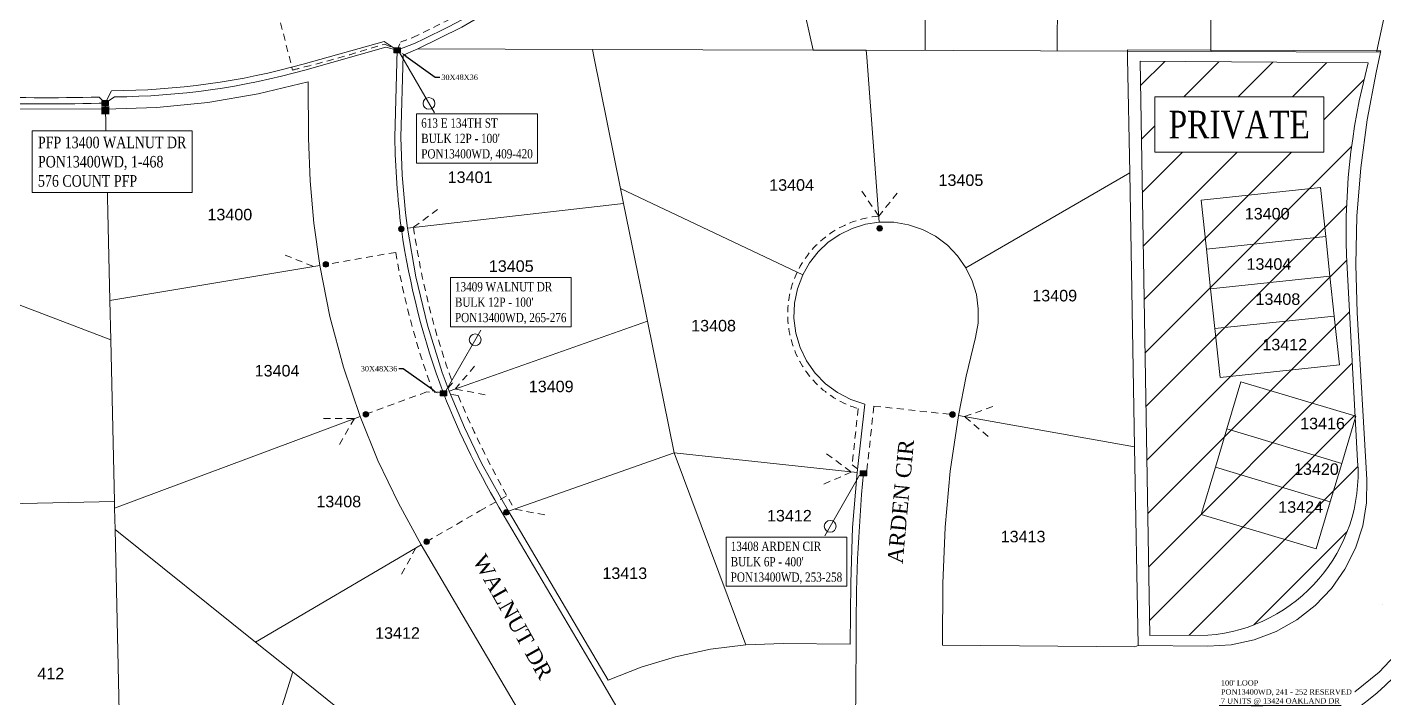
# Model space of a CAD drawing. Header units: feet. Extents: x 865220 to 2822444, y -2240498 to 975731.
# Drawn here: x 2814648 to 2815530, y 970379 to 970815 of the extents above; entities that cross this region are included whole.
import ezdxf
from ezdxf import colors
from ezdxf.entities.mleader import LeaderData, LeaderLine
from ezdxf.enums import TextEntityAlignment as Align
from ezdxf.lldxf.tags import DXFTag
from ezdxf.math import Vec2, Vec3

# ---------------------------------------------------------------- set-up
doc = ezdxf.new("R2010")
doc.units = ezdxf.units.FT
doc.header["$LTSCALE"] = 0.015
doc.header["$MEASUREMENT"] = 0
doc.set_wipeout_variables(frame=1)
doc.linetypes.add('DASHED', pattern=[5, 3, -2])
for name, color, linetype in [('144C', 112, '144C'), ('288A', 112, '288A'), ('48H', 112, '48H'), ('Dakota County Addresses', 7, 'Continuous'), ('Dakota County Parcels', 7, 'Continuous'), ('DETAIL', 7, 'Continuous'), ('DROP BURIED', 7, 'DASHED'), ('F1', 112, 'F1'), ('NOTES', 7, 'Continuous'), ('PROP_TEL', 6, 'Continuous'), ('STREET NAME', 7, 'Continuous'), ('TAIL', 1, 'MST'), ('TELEPHONE STRUCT-PROP', 6, 'Continuous'), ('TERMINALS', 7, 'Continuous')]:
    doc.layers.add(name, color=color, linetype=linetype)
doc.layers.add('RUNNING LINE (UNDERGROUND)', color=10, linetype='Continuous', lineweight=40)
doc.styles.add('Dimensions 100', font='arial.ttf')
doc.styles.add('Line', font='txt.shx', dxfattribs={"height": 3})
doc.styles.add('SIMPLEX', font='times.ttf', dxfattribs={"width": 0.8})
doc.styles.get("Standard").update_dxf_attribs({"font": 'times.ttf'})
doc.styles.add('Utilities', font='arial.ttf', dxfattribs={"height": 2.5})
tags = doc.linetypes.add('144C', pattern='A,80,-5,["144C",Line,S=1.5,R=0,X=0,Y=-1.5],-24', length=109).pattern_tags.tags
tags[6] = DXFTag(74, 10)
tags = doc.linetypes.add('288A', pattern='A,80,-5,["288A",Line,S=1.5,R=0,X=0,Y=-1.5],-24', length=109).pattern_tags.tags
tags[6] = DXFTag(74, 10)
tags = doc.linetypes.add('48H', pattern='A,80,-5,["48H",Line,S=1.5,R=0,X=0,Y=-1.5],-20', length=105).pattern_tags.tags
tags[6] = DXFTag(74, 10)
tags = doc.linetypes.add('F1', pattern='A,15,-5,["F1",Line,S=1.5,R=0,X=0,Y=-1.5],-12', length=32).pattern_tags.tags
tags[6] = DXFTag(74, 10)
tags = doc.linetypes.add('MST', pattern='A,5,-5,5,-5,["TAIL",Line,S=1.5,R=0,X=0,Y=-1.5],-20', length=40).pattern_tags.tags
tags[10] = DXFTag(74, 10)

# ---------------------------------------------------------------- blocks, each defined once
blk = doc.blocks.new('ACMAP_ANN_TEMPLATE_Dakota County Addresses')
at = {"layer": 'Dakota County Addresses', "style": 'Dimensions 100'}
blk.add_attdef('DakotaCountyAddress', text='', height=50, dxfattribs=at).set_placement((0, 0), align=Align.CENTER)
blk = doc.blocks.new('Proposed FlowerPot')
at = {"lineweight": 5, "ltscale": 100, "true_color": 0xffffff}
h = blk.add_hatch(color=7, dxfattribs=at)
h.dxf.hatch_style = 1
h.paths.add_polyline_path([(-0.06, 0, 0.414214), (0, -0.06, 0.414214), (0.06, 0, 0.414214), (0, 0.06, 0.414214)])
at = {"lineweight": 5, "ltscale": 100}
blk.add_circle((0, 0), 0.0604, dxfattribs=at)
at = {"layer": 'RUNNING LINE (UNDERGROUND)', "color": 6, "lineweight": 5, "const_width": 0.00907, "flags": 128}
blk.add_lwpolyline([(-0.06, 0, -0.414214), (0, 0.06, -0.414214), (0.06, 0, -0.414214), (0, -0.06, -0.414214), (-0.06, 0)], format="xyb", dxfattribs=at)
at = {"color": 18, "linetype": 'ByBlock', "lineweight": 5, "ltscale": 100, "true_color": 0x000000, "style": 'Dimensions 100'}
blk.add_text('F', height=0.0744, dxfattribs=at).set_placement((-0.029, -0.037))
blk = doc.blocks.new('NEW HH')
at = {"ltscale": 40, "true_color": 0xffffff}
h = blk.add_hatch(color=7, dxfattribs=at)
h.dxf.hatch_style = 1
h.paths.add_polyline_path([(-0.061, -0.031, 0.414214), (-0.046, -0.046), (0.046, -0.046, 0.414214), (0.061, -0.031), (0.061, 0.031, 0.414214), (0.046, 0.046), (-0.046, 0.046, 0.414214), (-0.061, 0.031)])
at = {"layer": 'RUNNING LINE (UNDERGROUND)', "color": 6, "lineweight": 0, "const_width": 0.005, "flags": 128}
blk.add_lwpolyline([(-0.061, 0.031), (-0.061, -0.031, 0.414214), (-0.046, -0.046), (0.046, -0.046, 0.414214), (0.061, -0.031), (0.061, 0.031, 0.414214), (0.046, 0.046), (-0.046, 0.046, 0.414214)], format="xyb", close=True, dxfattribs=at)
at = {"layer": 'TELEPHONE STRUCT-PROP', "color": 18, "true_color": 0x000000, "style": 'Utilities'}
blk.add_text('HH', height=0.05, dxfattribs=at).set_placement((0, 0), align=Align.MIDDLE_CENTER)
blk = doc.blocks.new('PFP')
at = {"color": 6}
blk.add_wipeout([(-0.121, 0.121), (0.121, 0.121), (0.121, -0.121), (-0.121, -0.121)], dxfattribs=at)
at = {"ltscale": 40, "true_color": 0xffffff}
h = blk.add_hatch(color=7, dxfattribs=at)
h.dxf.hatch_style = 1
h.paths.add_polyline_path([(-0.121, -0.121), (0.121, -0.121), (0.121, 0.121), (-0.121, 0.121)])
at = {"layer": 'RUNNING LINE (UNDERGROUND)', "color": 6, "lineweight": 0, "const_width": 0.0181, "flags": 128}
blk.add_lwpolyline([(-0.121, 0.121), (0.121, 0.121), (0.121, -0.121), (-0.121, -0.121)], close=True, dxfattribs=at)
at = {"layer": 'RUNNING LINE (UNDERGROUND)', "color": 18, "lineweight": 0, "true_color": 0x000000, "const_width": 0.0181, "flags": 128}
for points in [[(-0.084, -0.084), (0.084, 0.084)], [(-0.084, 0.084), (0.084, -0.084)]]:
    blk.add_lwpolyline(points, dxfattribs=at)
blk = doc.blocks.new('TERMINAL')
at = {"lineweight": 5, "ltscale": 0.5, "flags": 128}
blk.add_lwpolyline([(-0.07, -0.65), (-0.07, 44.75)], dxfattribs=at)
at = {"lineweight": 5, "ltscale": 0.5}
blk.add_circle((-0.07, 37.61), 3.83, dxfattribs=at)

msp = doc.modelspace()

# ---------------------------------------------------------------- linework, layer by layer
at = {"layer": '144C', "lineweight": 5, "ltscale": 50, "flags": 128}
msp.add_lwpolyline([(2814698.77, 970761.25), (2814698.64, 970766.01), (2814702.74, 970774.04, 0.067662), (2814827.32, 970791.33), (2814879.87, 970806.13), (2814888.34, 970800.32), (2814900.08, 970804.96, 0.042804), (2814982.28, 970852.27), (2815009.73, 970870.24, -0.079074), (2815131.78, 970919.27, -0.054151), (2815231.88, 970929.63), (2815317.88, 970929.35), (2815417.95, 970928.69, -0.050814), (2815548.81, 970909.05), (2815603.46, 970897.19), (2815618.73, 970967.55), (2815622.64, 970966.7), (2815754.55, 970938.06), (2815841.52, 970919.19), (2815927.5, 970900.52), (2816013.49, 970881.86), (2816116.13, 970859.58), (2816171.31, 970848.85), (2816171.91, 970852.76), (2816199.24, 970978.68, -0.078926), (2816252.8, 971113.58, -0.02943), (2816310.39, 971192.8, 0.019513), (2816359.56, 971258.79, 0.079325), (2816388.91, 971330.81, 0.078159), (2816394.41, 971407.19), (2816388.98, 971441.81), (2816378.59, 971486.88, -0.04762), (2816359.72, 971591.44, -0.102851), (2816378.81, 971701.48)], format="xyb", dxfattribs=at)
at = {"layer": 'Dakota County Parcels', "lineweight": 5}
for p, q in [((2815231.45, 970800.19), (2815231.87, 970925.63)), ((2815317.44, 970799.9), (2815317.86, 970925.35)), ((2815132.65, 970915.36), (2815158.79, 970800.44)), ((2814892.26, 970797.15), (2814901.73, 970801.31)), ((2814901.73, 970801.31), (2815015.24, 970800.92)), ((2815015.24, 970800.92), (2815016.16, 970796.35)), ((2815015.24, 970800.92), (2815158.79, 970800.44)), ((2815158.79, 970800.44), (2815193.25, 970800.32)), ((2815193.25, 970800.32), (2815193.59, 970795.77)), ((2815193.25, 970800.32), (2815363.07, 970799.74)), ((2815363.07, 970799.74), (2815363.06, 970800.69)), ((2814890.84, 970743.79), (2814892.26, 970797.15)), ((2815016.16, 970796.35), (2815033.58, 970710.53)), ((2815193.59, 970795.77), (2815201.68, 970688.58)), ((2815363.07, 970799.74), (2815527.53, 970799.18)), ((2815363.15, 970795.21), (2815363.07, 970799.74)), ((2815364.47, 970720.74), (2815363.15, 970795.21)), ((2815524.64, 970785.96), (2815527.53, 970799.18)), ((2815527.53, 970799.18), (2815527.69, 970799.87)), ((2814830.85, 970743.29), (2814830.55, 970779.78)), ((2814619.8, 970762.2), (2814698.75, 970762.01)), ((2814701.61, 970637.69), (2814698.75, 970762.01)), ((2815258.07, 970658.9), (2815364.47, 970720.74)), ((2815367.63, 970542.68), (2815364.47, 970720.74)), ((2815033.58, 970710.53), (2815035.57, 970700.7)), ((2815033.58, 970710.53), (2815151.98, 970654.44)), ((2815411, 970702.93), (2815488.56, 970711.13)), ((2815411, 970702.93), (2815414.36, 970671.11)), ((2815488.56, 970711.13), (2815491.92, 970679.31)), ((2814893.82, 970694.69), (2814895.05, 970684.76)), ((2815035.57, 970700.7), (2814895.05, 970684.76)), ((2815035.57, 970700.7), (2815048.45, 970637.22)), ((2814502.8, 970688.32), (2814702.2, 970612.07)), ((2815414.36, 970671.11), (2815491.92, 970679.31)), ((2815491.92, 970679.31), (2815494.65, 970653.45)), ((2815414.36, 970671.11), (2815417.09, 970645.26)), ((2814701.61, 970637.69), (2814838.06, 970660.45)), ((2815417.09, 970645.26), (2815494.65, 970653.45)), ((2815494.65, 970653.45), (2815497.38, 970627.6)), ((2815417.09, 970645.26), (2815419.82, 970619.41)), ((2814702.2, 970612.07), (2814701.61, 970637.69)), ((2815048.45, 970637.22), (2815051.06, 970624.36)), ((2815051.06, 970624.36), (2814922.2, 970578.81)), ((2815051.06, 970624.36), (2815068.43, 970538.76)), ((2815419.82, 970619.41), (2815497.38, 970627.6)), ((2815497.38, 970627.6), (2815500.74, 970595.78)), ((2815518.68, 970521.45), (2815512.35, 970629.67)), ((2815419.82, 970619.41), (2815423.18, 970587.59)), ((2814704.62, 970507.1), (2814702.2, 970612.07)), ((2814917.7, 970591), (2814922.2, 970578.81)), ((2815423.18, 970587.59), (2815500.74, 970595.78)), ((2815427.62, 970554.2), (2815436.8, 970584.85)), ((2815436.8, 970584.85), (2815511.52, 970562.47)), ((2814704.72, 970502.74), (2814864.3, 970562.31)), ((2815192.36, 970570.38), (2815187.35, 970525.79)), ((2815253.22, 970562.9), (2815367.63, 970542.68)), ((2815502.33, 970531.82), (2815511.52, 970562.47)), ((2815420.16, 970529.3), (2815427.62, 970554.2)), ((2815427.62, 970554.2), (2815502.33, 970531.82)), ((2814960.81, 970500.71), (2815068.43, 970538.76)), ((2815068.43, 970538.76), (2815187.35, 970525.79)), ((2815068.43, 970538.76), (2815115.07, 970413.81)), ((2815369.93, 970413.48), (2815367.63, 970542.68)), ((2815410.98, 970498.65), (2815420.16, 970529.3)), ((2815420.16, 970529.3), (2815494.88, 970506.92)), ((2815494.88, 970506.92), (2815502.33, 970531.82)), ((2814955.73, 970509.34), (2814960.81, 970500.71)), ((2814634.64, 970505.5), (2814704.62, 970507.1)), ((2814704.72, 970502.74), (2814704.62, 970507.1)), ((2814705.04, 970488.88), (2814704.72, 970502.74)), ((2814960.81, 970500.71), (2815025.42, 970390.89)), ((2815485.69, 970476.27), (2815494.88, 970506.92)), ((2815410.98, 970498.65), (2815485.69, 970476.27)), ((2814705.04, 970488.88), (2814796.4, 970415.6)), ((2814708.84, 970323.71), (2814705.04, 970488.88)), ((2814796.4, 970415.6), (2814904.02, 970478.91)), ((2814904.02, 970478.91), (2814973.71, 970360.47)), ((2815182.76, 970414.25), (2815183.13, 970454.25)), ((2815242.75, 970413.7), (2815243.12, 970453.69)), ((2814796.4, 970415.6), (2814820.5, 970396.27)), ((2815139.15, 970414.66), (2815115.07, 970413.81)), ((2815139.15, 970414.66), (2815182.76, 970414.25)), ((2815242.75, 970413.7), (2815367.73, 970412.54)), ((2815367.73, 970412.54), (2815369.93, 970413.48)), ((2815369.93, 970413.48), (2815415.27, 970412.99)), ((2814787.12, 970290.59), (2814820.5, 970396.27)), ((2814820.5, 970396.27), (2814924.48, 970312.87))]:
    msp.add_line(p, q, dxfattribs=at)
for points in [[(2815417.26, 970799.56), (2815417.26, 970800.42), (2815417.84, 970924.69)], [(2815524.89, 970799.19), (2815525.04, 970799.89), (2815547.89, 970905.16)], [(2814901.73, 970801.31), (2814930.33, 970815.41), (2814957.96, 970831.32), (2814984.52, 970848.96)], [(2815363.06, 970800.69), (2815417.26, 970800.42), (2815525.04, 970799.89), (2815527.69, 970799.87)], [(2815524.64, 970785.96), (2815518.77, 970755.07), (2815514.6, 970723.9), (2815512.13, 970692.55), (2815511.38, 970661.11), (2815512.35, 970629.67)], [(2814698.75, 970762.01), (2814732.08, 970763.1), (2814765.25, 970766.44), (2814798.13, 970772.01), (2814830.55, 970779.78)], [(2814830.85, 970743.29), (2814831.82, 970715.57), (2814834.23, 970687.93), (2814838.06, 970660.45)], [(2814890.84, 970743.79), (2814891.69, 970719.2), (2814893.82, 970694.69)], [(2815201.68, 970688.58), (2815192.77, 970687.23), (2815184.16, 970684.55), (2815176.05, 970680.62), (2815168.61, 970675.51), (2815162.03, 970669.35), (2815156.44, 970662.27), (2815151.98, 970654.44)], [(2815258.07, 970658.9), (2815252.61, 970666.78), (2815245.96, 970673.68), (2815238.3, 970679.44), (2815229.81, 970683.91), (2815220.73, 970686.96), (2815211.27, 970688.54), (2815201.68, 970688.58)], [(2814895.05, 970684.76), (2814900.45, 970653.02), (2814908.01, 970621.71), (2814917.7, 970591)], [(2814838.06, 970660.45), (2814844.72, 970627.2), (2814853.48, 970594.45), (2814864.3, 970562.31)], [(2815264.28, 970613.7), (2815265.91, 970622.91), (2815266.09, 970632.26), (2815264.82, 970641.52), (2815262.12, 970650.47), (2815258.07, 970658.9)], [(2815151.98, 970654.44), (2815148.56, 970645.36), (2815146.63, 970635.86), (2815146.27, 970626.17), (2815147.47, 970616.54), (2815150.21, 970607.24), (2815154.41, 970598.5), (2815159.96, 970590.55), (2815166.72, 970583.59), (2815174.51, 970577.82), (2815183.13, 970573.38), (2815192.36, 970570.38)], [(2815264.28, 970613.7), (2815258.27, 970588.41), (2815253.22, 970562.9)], [(2814922.2, 970578.81), (2814932.1, 970555.05), (2814943.29, 970531.87), (2814955.73, 970509.34)], [(2814864.3, 970562.31), (2814875.91, 970533.76), (2814889.17, 970505.93), (2814904.02, 970478.91)], [(2815253.22, 970562.9), (2815247.86, 970526.7), (2815244.49, 970490.26), (2815243.12, 970453.69)], [(2815187.35, 970525.79), (2815184.37, 970490.07), (2815183.13, 970454.25)], [(2815414.63, 970353), (2815435.08, 970354.07), (2815455.24, 970357.71), (2815474.78, 970363.86), (2815493.39, 970372.41), (2815510.78, 970383.24), (2815526.66, 970396.16), (2815540.8, 970410.99), (2815552.95, 970427.47), (2815562.94, 970445.36), (2815570.6, 970464.35), (2815575.81, 970484.16), (2815578.48, 970504.47), (2815578.57, 970524.95)], [(2815415.27, 970412.99), (2815430.51, 970413.97), (2815445.43, 970417.19), (2815459.7, 970422.6), (2815473.01, 970430.06), (2815485.07, 970439.43), (2815495.61, 970450.47), (2815504.38, 970462.96), (2815511.2, 970476.62), (2815515.92, 970491.13), (2815518.44, 970506.19), (2815518.68, 970521.45)], [(2815115.07, 970413.81), (2815092, 970410.98), (2815069.26, 970406.19), (2815047.01, 970399.47), (2815025.42, 970390.89)]]:
    msp.add_lwpolyline(points, dxfattribs=at)
at = {"layer": 'DROP BURIED', "lineweight": 5, "ltscale": 100}
for points in [[(2814888.34, 970800.32), (2814890.48, 970805.64, 0.00439), (2814898.59, 970808.68, 0.042725), (2814980.04, 970855.59), (2815007.61, 970873.63, -0.074611), (2815123.52, 970921.42), (2815132.11, 970919.34)], [(2814805.21, 970847.33), (2814820.4, 970787.46, 0.003781), (2814828.16, 970789.49, 0.015398), (2814880.13, 970804.37), (2814888.5, 970800.56, 0.020361)], [(2815213.43, 970707.44), (2815201.36, 970692.57, 0.26399), (2815148.38, 970656.17, 0.460004), (2815188.01, 970567.4), (2815184.02, 970530.86), (2815187.75, 970528.11)], [(2814984.31, 970498.41), (2814964.65, 970502.07, -0.032303), (2814928.06, 970575.86), (2814923.32, 970576.57)]]:
    msp.add_lwpolyline(points, format="xyb", dxfattribs=at)
for points in [[(2815201.36, 970692.59), (2815190.09, 970709.11)], [(2814899.01, 970685.3), (2814915.09, 970697.19)], [(2814815.59, 970667.26), (2814834.13, 970659.75)], [(2814945.64, 970576.48), (2814925.98, 970580.14), (2814938.97, 970595.34)], [(2814916.93, 970577.97), (2814907.48, 970578.26), (2814868.05, 970563.71)], [(2815191.47, 970525.37), (2815193.68, 970527.17), (2815198.25, 970569.12), (2815249.27, 970563.56)], [(2815272.46, 970549.34), (2815257.15, 970562.2), (2815275.95, 970569.03)], [(2814840.55, 970560.89), (2814860.55, 970560.91), (2814850.57, 970543.58)], [(2815167.41, 970538.05), (2815183.51, 970526.18), (2815165.18, 970518.17)], [(2814907.49, 970480.91), (2814942.15, 970500.95), (2814959.71, 970510.75)], [(2814900.58, 970476.89), (2814891, 970459.32)]]:
    msp.add_lwpolyline(points, dxfattribs=at)
at = {"layer": 'F1', "lineweight": 5, "ltscale": 50, "flags": 128}
msp.add_lwpolyline([(2814698.77, 970761.25), (2814698.76, 970766.03), (2814694.75, 970769.91, -0.031368), (2814525.46, 970776.21), (2814521.57, 970776.84), (2814516.98, 970773.54), (2814465.95, 970781.93, -0.049577), (2814312.77, 970830.01, -0.04612), (2814186.11, 970899.26), (2814136.15, 970932.49), (2814023.73, 971007.21), (2813962.74, 971047.76, 0.038658), (2813862.9, 971104.2), (2813807.6, 971127.87, 0.036941), (2813682.43, 971164.46, 0.027024), (2813596.44, 971177.24, 0.021882), (2813524.45, 971180.65), (2813461.93, 971180.78), (2813355.85, 971181), (2813178.2, 971181.36), (2813099.25, 971182.33), (2813029.99, 971185.66), (2812944.76, 971193.07, -0.017763), (2812798.06, 971214.55), (2812739.22, 971226.27), (2812649.31, 971242.58, 0.004312), (2812560.37, 971254.31, 0.021025), (2812387.09, 971264.3), (2812319.66, 971264.6)], format="xyb", dxfattribs=at)
at = {"layer": 'NOTES', "color": 1, "lineweight": 5, "ltscale": 50, "flags": 128}
msp.add_lwpolyline([(2815377.51, 970420.04), (2815371.23, 970793.27), (2815519.51, 970792.12, 0.0793), (2815505.77, 970658.83), (2815512.64, 970533.54, -0.413588), (2815415.32, 970420.1)], format="xyb", close=True, dxfattribs=at)
at = {"layer": 'TAIL', "lineweight": 5, "ltscale": 50, "flags": 128}
msp.add_lwpolyline([(2815051.82, 970341.85), (2815053.86, 970345.83, -0.062877), (2815133.07, 970362.01), (2815186.28, 970362.23), (2815186.76, 970414.25, -0.025961), (2815191.47, 970525.37)], format="xyb", dxfattribs=at)

# ---------------------------------------------------------------- block references
at = {"lineweight": 5}
for name, p, xscale, yscale, zscale in [('NEW HH', (2814888.34, 970800.32), 40, 40, 40), ('NEW HH', (2814698.64, 970766.01), 40, 40, 40), ('Proposed FlowerPot', (2814891.09, 970684.22), 30, 30, 30), ('Proposed FlowerPot', (2815202.01, 970684.59), 30, 30, 30), ('Proposed FlowerPot', (2814841.99, 970661.15), 30, 30, 30), ('Proposed FlowerPot', (2814868.05, 970563.71), 30, 30, 30), ('Proposed FlowerPot', (2815249.27, 970563.56), 30, 30, 30), ('NEW HH', (2815191.47, 970525.37), 40, 40, 40), ('Proposed FlowerPot', (2814959.27, 970499.97), 30, 30, 30), ('Proposed FlowerPot', (2814907.49, 970480.91), 30, 30, 30)]:
    msp.add_blockref(name, p, dxfattribs=dict(at, xscale=xscale, yscale=yscale, zscale=zscale))
at = {"layer": 'Dakota County Addresses', "lineweight": 5, "xscale": 0.15, "yscale": 0.15, "zscale": 0.15}
for p, values in [((2814935.75, 970714.06), {'DakotaCountyAddress': '13401'}), ((2815144.73, 970709.01), {'DakotaCountyAddress': '13404'}), ((2815254.79, 970712.16), {'DakotaCountyAddress': '13405'}), ((2814779.61, 970689.79), {'DakotaCountyAddress': '13400'}), ((2815453.83, 970690.35), {'DakotaCountyAddress': '13400'}), ((2814962.53, 970656.31), {'DakotaCountyAddress': '13405'}), ((2815454.95, 970657.64), {'DakotaCountyAddress': '13404'}), ((2815315.74, 970637.11), {'DakotaCountyAddress': '13409'}), ((2815460.79, 970634.84), {'DakotaCountyAddress': '13408'}), ((2815094.01, 970617.58), {'DakotaCountyAddress': '13408'}), ((2815465.26, 970605.26), {'DakotaCountyAddress': '13412'}), ((2814810.31, 970588.3), {'DakotaCountyAddress': '13404'}), ((2814988.48, 970578.08), {'DakotaCountyAddress': '13409'}), ((2815489.81, 970554), {'DakotaCountyAddress': '13416'}), ((2815485.83, 970524.35), {'DakotaCountyAddress': '13420'}), ((2814850.4, 970503.27), {'DakotaCountyAddress': '13408'}), ((2815143.31, 970494.06), {'DakotaCountyAddress': '13412'}), ((2815475.6, 970499.72), {'DakotaCountyAddress': '13424'}), ((2815295.19, 970480.51), {'DakotaCountyAddress': '13413'}), ((2815036.31, 970456.66), {'DakotaCountyAddress': '13413'}), ((2814888.6, 970417.79), {'DakotaCountyAddress': '13412'}), ((2814663.27, 970391.45), {'DakotaCountyAddress': '412'})]:
    msp.add_blockref('ACMAP_ANN_TEMPLATE_Dakota County Addresses', p, dxfattribs=at).add_auto_attribs(values)
at = {"layer": 'TERMINALS', "lineweight": 5, "ltscale": 0.5, "rotation": 150}
msp.add_blockref('TERMINAL', (2815188.55, 970523.55), dxfattribs=at)

# ---------------------------------------------------------------- texts
at = {"layer": 'STREET NAME', "lineweight": 5, "ltscale": 40, "char_height": 10, "attachment_point": 1}
for s, insert, rotation in [('ARDEN CIR', (2815206.94, 970467.16), 84.72002), ('WALNUT DR', (2814945.82, 970473.85), 299.35188)]:
    msp.add_mtext(s, dxfattribs=dict(at, insert=insert, rotation=rotation))

# ---------------------------------------------------------------- next in the draw order: texts
at = {"layer": 'PROP_TEL', "lineweight": 5, "ltscale": 0.5, "insert": (2814654.91, 970744.17), "char_height": 7.5, "attachment_point": 1, "style": 'SIMPLEX', "bg_fill": 19, "box_fill_scale": 1.5, "bg_fill_color": 256, "bg_fill_transparency": 0}
msp.add_mtext('PFP 13400 WALNUT DR\\PPON13400WD, 1-468\\P576 COUNT PFP', dxfattribs=at)

# ---------------------------------------------------------------- next in the draw order: leaders
at = {"layer": 'DETAIL', "lineweight": 5, "ltscale": 5}
ml = msp.add_multileader_mtext('Standard', dxfattribs=at)
ml.set_content("100' LOOP\\PPON13400WD, 241 - 252 RESERVED\\P7 UNITS @ 13424 OAKLAND DR", color=256)
ml.set_leader_properties()
ml.build(insert=Vec2(0, 0))
ml.multileader.update_dxf_attribs({"text_left_attachment_type": 5, "text_right_attachment_type": 5, "dogleg_length": 3})
ctx = ml.context
ctx.base_point, ctx.char_height, ctx.landing_gap_size, ctx.plane_origin = Vec3(2815422.29, 970374.51), 3.5, 1.5, Vec3(2815372.59, 970391.32)
ctx.left_attachment, ctx.right_attachment = 5, 5
notes = []
notes.append((ctx, [(0, (1, 1, 0), (2815419.29, 970374.51), (1, 0), 3, [(0, [(2815396.86, 970358.37)], 0, [])])]))
ctx.mtext.insert, ctx.mtext.flow_direction = Vec3(2815423.79, 970390.88), 5
ctx.mtext.has_bg_fill, ctx.mtext.bg_color, ctx.mtext.bg_scale_factor, ctx.mtext.bg_transparency, ctx.mtext.use_window_bg_color = 1, -1027028792, 1.5, 0, 1
for ctx, leaders in notes:
    for number, flags, end, landing, length, lines in leaders:
        leader = LeaderData()
        leader.index, (leader.has_last_leader_line, leader.has_dogleg_vector, leader.attachment_direction) = number, flags
        leader.last_leader_point, leader.dogleg_vector, leader.dogleg_length = Vec3(end), Vec3(landing), length
        for number, points, colour, breaks in lines:
            line = LeaderLine()
            line.index, line.vertices, line.color, line.breaks = number, Vec3.list(points), colors.encode_raw_color(colour), breaks
            leader.lines.append(line)
        ctx.leaders.append(leader)

# ---------------------------------------------------------------- next in the draw order: hatches: boundary and pattern name
at = {"layer": 'NOTES', "ltscale": 50}
h = msp.add_hatch(dxfattribs=at)
h.set_pattern_fill('ANSI31', color=1, scale=200)
edge = h.paths.add_edge_path()
edge.add_line((2815389.49, 969706.3), (2815392.98, 969495.94))
edge.add_line((2815392.98, 969495.94), (2815798.12, 969449.55))
edge.add_line((2815798.12, 969449.55), (2815801.15, 969557.01))
edge.add_line((2815801.15, 969557.01), (2815891.77, 969613.77))
edge.add_line((2815891.77, 969613.77), (2816030.96, 969615.07))
edge.add_line((2816030.96, 969615.07), (2816028.38, 969703.28))
edge.add_line((2816028.38, 969703.28), (2815689.23, 969789.63))
edge.add_line((2815689.23, 969789.63), (2815581.7, 969902.72))
edge.add_line((2815581.7, 969902.72), (2815513.19, 969911.38))
edge.add_line((2815513.19, 969911.38), (2815500.26, 969814.04))
edge.add_arc((2815364.07, 969843.24), 139.28, 280.51644, 347.89939, ccw=False)
edge = h.paths.add_edge_path()
edge.add_line((2815514.69, 969924.02), (2815588.5, 969912.51))
edge.add_line((2815588.5, 969912.51), (2815694.3, 969802.51))
edge.add_line((2815694.3, 969802.51), (2816029.79, 969715.02))
edge.add_line((2816029.79, 969715.02), (2816028.1, 969975.63))
edge.add_line((2816028.1, 969975.63), (2815607.53, 970012.36))
edge.add_arc((2815601.83, 969925.39), 87.15, 86.25562, 180.90422)
edge = h.paths.add_edge_path()
edge.add_line((2815468.97, 970349.62), (2815551.66, 970074.6))
edge.add_arc((2815610.42, 969810.73), 270.33, 90.40381, 102.55409, ccw=False)
edge.add_line((2815608.52, 970081.05), (2815784.89, 970067.5))
edge.add_arc((2815791.86, 970160.61), 93.38, 265.7164, 364.51945)
edge.add_arc((2815559.78, 970154.73), 325.44, 2.33073, 14.50665)
edge.add_line((2815874.84, 970236.25), (2815855.6, 970289.04))
edge.add_arc((2815739.75, 970242.15), 124.98, 22.03481, 53.02395)
edge.add_line((2815814.92, 970341.99), (2815778.43, 970362.63))
edge.add_arc((2815863.41, 970545.82), 201.94, 219.68635, 245.11247, ccw=False)
edge.add_line((2815708.01, 970416.86), (2815645.99, 970497.1))
edge.add_arc((2815583.2, 970452.62), 76.94, 35.31806, 86.06106)
edge.add_arc((2815406.2, 970520.98), 182.49, -69.87943, 2.64103, ccw=False)
edge = h.paths.add_edge_path()
edge.add_line((2815377.51, 970420.04), (2815371.23, 970793.27))
edge.add_line((2815371.23, 970793.27), (2815519.51, 970792.12))
edge.add_arc((2815930.22, 970682.43), 425.11, 165.04683, 183.18304)
edge.add_line((2815505.77, 970658.83), (2815512.64, 970533.54))
edge.add_arc((2815407.14, 970525.58), 105.8, -85.56394, 4.31375, ccw=False)
edge.add_line((2815415.32, 970420.1), (2815377.51, 970420.04))
edge = h.paths.add_edge_path()
edge.add_arc((2816382.95, 970635.93), 804.4, 168.88746, 182.12945)
edge.add_arc((2815574.84, 970438.5), 167.6, 38.81869, 88.5416, ccw=False)
edge.add_line((2815705.42, 970543.56), (2815749, 970482.34))
edge.add_line((2815749, 970482.34), (2816006.06, 970789.71))
edge.add_line((2816006.06, 970789.71), (2815593.64, 970790.97))
edge = h.paths.add_edge_path()
edge.add_line((2815764.68, 970466.05), (2816019.18, 970777.23))
edge.add_line((2816019.18, 970777.23), (2816024.9, 970155.49))
edge.add_line((2816024.9, 970155.49), (2815956.02, 970159.31))
edge.add_arc((2815614.48, 970167.59), 341.64, 358.61086, 380.87338)
edge.add_arc((2815737.94, 970234.54), 203.28, 15.63261, 55.84473)
edge.add_arc((2816022.04, 970729.42), 368.23, 225.6616, 242.51102, ccw=False)

# ---------------------------------------------------------------- next in the draw order: linework, layer by layer
at = {"layer": '48H', "lineweight": 5, "ltscale": 50, "flags": 128}
msp.add_lwpolyline([(2814698.77, 970761.25), (2814698.64, 970766.01), (2814694.76, 970765.91, -0.031386), (2814524.94, 970772.24), (2814520.93, 970772.9), (2814520.46, 970768.85, -0.044686), (2814499.06, 970689.74, -0.045068), (2814461.89, 970616.01, -0.034038), (2814412.76, 970552.49), (2814335.13, 970461.32, 0.20566), (2814308.66, 970375.6), (2814313.49, 970330.25), (2814319.43, 970274.57), (2814242.36, 970266.36), (2814134.43, 970254.85), (2814079.02, 970247.03), (2814079.46, 970242.92), (2814091.96, 970125.63), (2814101.47, 970036.52, -0.048952), (2814101.04, 969938.2)], format="xyb", dxfattribs=at)
at = {"layer": 'NOTES', "color": 1, "lineweight": 5, "ltscale": 50, "flags": 128}
msp.add_lwpolyline([(2815468.97, 970349.62), (2815551.66, 970074.6, -0.053065), (2815608.52, 970081.05), (2815784.89, 970067.5, 0.459965), (2815884.95, 970167.97, 0.053178), (2815874.84, 970236.25), (2815855.6, 970289.04, 0.136046), (2815814.92, 970341.99), (2815778.43, 970362.63, -0.1114), (2815708.01, 970416.86), (2815645.99, 970497.1, 0.225098), (2815588.49, 970529.38, -0.327432)], format="xyb", close=True, dxfattribs=at)

# ---------------------------------------------------------------- next in the draw order: block references
at = {"layer": 'PROP_TEL', "lineweight": 5, "xscale": 20, "yscale": 20, "zscale": 20}
msp.add_blockref('PFP', (2814698.77, 970761.25), dxfattribs=at)

# ---------------------------------------------------------------- next in the draw order: texts
at = {"layer": 'NOTES', "color": 1, "lineweight": 5, "ltscale": 0.5, "insert": (2815389.74, 970761.03), "char_height": 18, "attachment_point": 1, "style": 'SIMPLEX', "bg_fill": 19, "box_fill_scale": 1.5, "bg_fill_color": 256, "bg_fill_transparency": 0}
msp.add_mtext('PRIVATE', dxfattribs=at)

# ---------------------------------------------------------------- next in the draw order: linework, layer by layer
at = {"layer": '288A', "lineweight": 5, "ltscale": 50, "flags": 128}
msp.add_lwpolyline([(2815166.77, 969617.89), (2815166.72, 969618.01), (2815161.39, 969620.41), (2815141.43, 969668.44, 0.085678), (2815078.83, 969748.14), (2815006.79, 969813.08), (2815001.24, 969817.11), (2814977.05, 969841.22, -0.130446), (2814914.71, 969939.54), (2814917.2, 969942.6), (2814916.66, 969946.21), (2814916.66, 969946.21), (2814908.36, 970001.83), (2814919.55, 970139.56, -0.133954), (2814953.58, 970257.31, -0.148116), (2815048.23, 970339.76, -0.002626), (2815050.32, 970340.68), (2815021.97, 970388.86), (2814957.37, 970498.66, -0.041775), (2814918.47, 970577.37, -0.054176), (2814891.09, 970684.22, -0.028028), (2814886.84, 970743.81), (2814888.34, 970800.32), (2814881.06, 970802.31), (2814828.4, 970787.48, -0.066559), (2814704.75, 970770.05), (2814698.64, 970766.01), (2814698.77, 970761.25)], format="xyb", dxfattribs=at)

# ---------------------------------------------------------------- next in the draw order: texts
at = {"layer": 'TERMINALS', "lineweight": 5, "ltscale": 0.5, "insert": (2815105.15, 970480.92), "char_height": 6, "attachment_point": 1, "style": 'SIMPLEX', "bg_fill": 19, "box_fill_scale": 1.5, "bg_fill_color": 256, "bg_fill_transparency": 0}
msp.add_mtext("13408 ARDEN CIR\\PBULK 6P - 400'\\PPON13400WD, 253-258", dxfattribs=at)

# ---------------------------------------------------------------- next in the draw order: leaders
at = {"layer": 'DETAIL', "lineweight": 5, "ltscale": 5}
ml = msp.add_multileader_mtext('Standard', dxfattribs=at)
ml.set_content('30X48X36', color=256)
ml.set_leader_properties()
ml.build(insert=Vec2(0, 0))
ml.multileader.update_dxf_attribs({"has_text_frame": 1, "text_left_attachment_type": 2, "text_right_attachment_type": 2, "dogleg_length": 3})
ctx = ml.context
ctx.base_point, ctx.char_height, ctx.landing_gap_size, ctx.plane_origin = Vec3(2814916.18, 970782.78), 3.5, 1.5, Vec3(2814866.49, 970765.96)
ctx.left_attachment, ctx.right_attachment, ctx.text_align_type = 2, 2, 1
notes = []
notes.append((ctx, [(0, (1, 1, 0), (2814913.18, 970782.78), (1, 0), 3, [(0, [(2814890.75, 970798.92)], 0, [])])]))
ctx.mtext.insert, ctx.mtext.alignment, ctx.mtext.flow_direction = Vec3(2814928.96, 970784.56), 2, 5
ctx.mtext.has_bg_fill, ctx.mtext.bg_color, ctx.mtext.bg_scale_factor, ctx.mtext.bg_transparency, ctx.mtext.use_window_bg_color = 1, -1027028792, 1.5, 0, 1
ml = msp.add_multileader_mtext('Standard', dxfattribs=at)
ml.set_content('30X48X36', color=256)
ml.set_leader_properties()
ml.build(insert=Vec2(0, 0))
ml.multileader.update_dxf_attribs({"has_text_frame": 1, "text_left_attachment_type": 2, "text_right_attachment_type": 2, "dogleg_length": 3})
ctx = ml.context
ctx.base_point, ctx.char_height, ctx.landing_gap_size, ctx.plane_origin = Vec3(2814863.82, 970593.35), 3.5, 1.5, Vec3(2814939.08, 970610.16)
ctx.left_attachment, ctx.right_attachment, ctx.text_align_type = 2, 2, 1
notes.append((ctx, [(0, (1, 1, 0), (2814892.38, 970593.35), (-1, 0), 3, [(0, [(2814914.81, 970577.21)], 0, [])])]))
ctx.mtext.insert, ctx.mtext.alignment, ctx.mtext.flow_direction = Vec3(2814876.6, 970595.13), 2, 5
ctx.mtext.has_bg_fill, ctx.mtext.bg_color, ctx.mtext.bg_scale_factor, ctx.mtext.bg_transparency, ctx.mtext.use_window_bg_color = 1, -1027028792, 1.5, 0, 1
for ctx, leaders in notes:
    for number, flags, end, landing, length, lines in leaders:
        leader = LeaderData()
        leader.index, (leader.has_last_leader_line, leader.has_dogleg_vector, leader.attachment_direction) = number, flags
        leader.last_leader_point, leader.dogleg_vector, leader.dogleg_length = Vec3(end), Vec3(landing), length
        for number, points, colour, breaks in lines:
            line = LeaderLine()
            line.index, line.vertices, line.color, line.breaks = number, Vec3.list(points), colors.encode_raw_color(colour), breaks
            leader.lines.append(line)
        ctx.leaders.append(leader)

# ---------------------------------------------------------------- next in the draw order: linework, layer by layer
at = {"layer": 'DROP BURIED', "lineweight": 5, "ltscale": 100}
for points in [[(2814921.44, 970580.85), (2814924.42, 970584.33, -0.051893), (2814899.03, 970685.21)], [(2814918.47, 970577.37), (2814911.52, 970578.86, -0.045247), (2814887.42, 970668.99), (2814841.99, 970661.15)]]:
    msp.add_lwpolyline(points, format="xyb", dxfattribs=at)

# ---------------------------------------------------------------- next in the draw order: block references
at = {"lineweight": 5, "xscale": 40, "yscale": 40, "zscale": 40}
msp.add_blockref('NEW HH', (2814918.47, 970577.37), dxfattribs=at)
at = {"layer": 'TERMINALS', "lineweight": 5, "ltscale": 0.5, "xscale": -1, "rotation": 210}
msp.add_blockref('TERMINAL', (2814890.27, 970798.39), dxfattribs=at)
at = {"layer": 'TERMINALS', "lineweight": 5, "ltscale": 0.5, "rotation": 329.9999999999999}
msp.add_blockref('TERMINAL', (2814920.34, 970579.55), dxfattribs=at)

# ---------------------------------------------------------------- next in the draw order: texts
at = {"layer": 'TERMINALS', "lineweight": 5, "ltscale": 0.5, "char_height": 6, "attachment_point": 1, "style": 'SIMPLEX', "bg_fill": 19, "box_fill_scale": 1.5, "bg_fill_color": 256, "bg_fill_transparency": 0}
for s, insert in [("613 E 134TH ST\\PBULK 12P - 100'\\PPON13400WD, 409-420", (2814904.02, 970756.06)), ("13409 WALNUT DR\\PBULK 12P - 100'\\PPON13400WD, 265-276", (2814925.94, 970649.62))]:
    msp.add_mtext(s, dxfattribs=dict(at, insert=insert))

doc.saveas('drawing.dxf')
